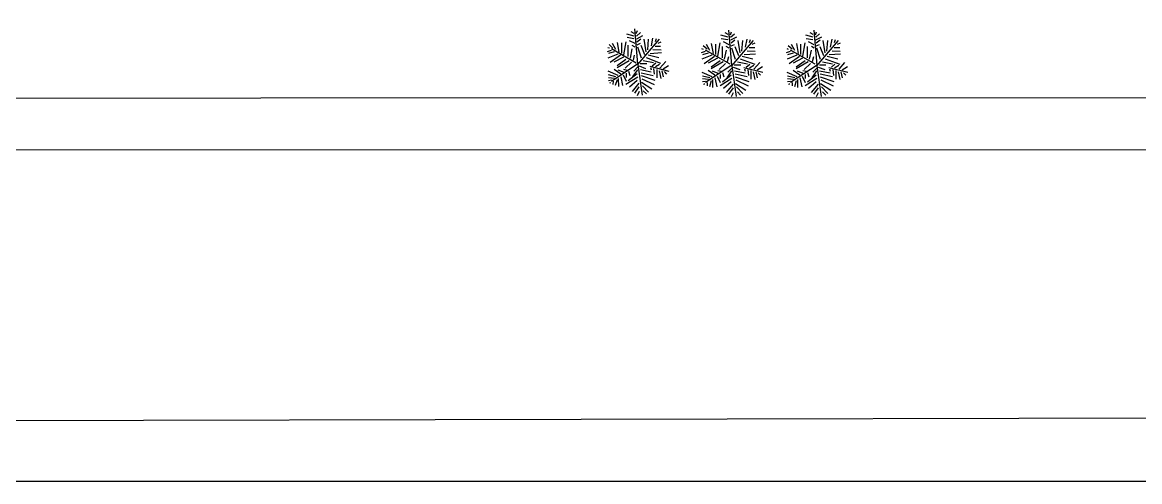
# Model space of a CAD drawing. Header units: millimetres. Extents: x -17017 to 2697, y 1903 to 18260.
# Drawn here: x -16985.79 to -16968.52, y 18205.27 to 18212.37 of the extents above; entities that cross this region are included whole.
import ezdxf

# ---------------------------------------------------------------- set-up
doc = ezdxf.new("R2010")
doc.units = ezdxf.units.MM
doc.linetypes.add('0', pattern=[0])
for name, color, linetype in [('1', 7, 'Continuous'), ('55', 7, 'Continuous'), ('CAY', 94, 'Continuous')]:
    doc.layers.add(name, color=color, linetype=linetype)
doc.styles.add('ATT', font='romans.shx')

# ---------------------------------------------------------------- blocks, each defined once
blk = doc.blocks.new('12PPLT13')
at = {"color": 0, "linetype": 'ByBlock'}
for p, q in [((0.018, 0.032), (-0.372, 0.365)), ((-0.313, 0.348), (-0.334, 0.395)), ((-0.264, 0.301), (-0.264, 0.385)), ((-0.213, 0.267), (-0.209, 0.393)), ((-0.154, 0.223), (-0.166, 0.397)), ((-0.13, 0.192), (-0.091, 0.357)), ((-0.091, 0.16), (-0.004, 0.385)), ((0.072, 0.374), (-0.032, 0.463)), ((0.05, 0.305), (0.011, 0.37)), ((0.082, 0.423), (0.032, 0.506)), ((0.043, 0.216), (0.118, 0.512)), ((0.114, 0.402), (0.206, 0.423)), ((0.114, 0.362), (0.232, 0.388)), ((0.125, 0.441), (0.165, 0.477)), ((-0.269, 0.244), (-0.391, 0.267)), ((-0.34, 0.304), (-0.387, 0.319)), ((-0.209, 0.188), (-0.374, 0.2)), ((-0.044, 0.117), (-0.012, 0.275)), ((0.039, 0.256), (-0.007, 0.309)), ((0.064, 0.226), (0.1, 0.238)), ((0.078, 0.277), (0.167, 0.287)), ((0.092, 0.327), (0.224, 0.327)), ((0.095, 0.074), (0.13, 0.239)), ((0.145, 0.085), (0.185, 0.271)), ((0.189, 0.085), (0.26, 0.294)), ((0.236, 0.093), (0.327, 0.286)), ((0.292, 0.089), (0.393, 0.247)), ((0.346, 0.104), (0.445, 0.2)), ((0.007, 0.034), (-0.532, -0.012)), ((-0.461, 0.009), (-0.508, 0.027)), ((-0.421, 0.013), (-0.475, 0.073)), ((-0.38, 0.017), (-0.429, 0.11)), ((-0.335, 0.019), (-0.382, 0.08)), ((-0.181, 0.16), (-0.372, 0.13)), ((-0.289, 0.021), (-0.311, 0.073)), ((-0.134, 0.14), (-0.275, 0.084)), ((-0.079, 0.089), (-0.252, 0.031)), ((-0.006, 0.006), (-0.224, -0.376)), ((0.003, 0.07), (0.003, 0.172)), ((0.007, 0.034), (0.279, -0.377)), ((0.018, 0.032), (0.492, 0.097)), ((0.039, 0.054), (0.078, 0.153)), ((0.055, 0.031), (0.118, -0.029)), ((0.098, 0.026), (0.204, -0.048)), ((0.161, 0.022), (0.271, -0.115)), ((0.213, 0.031), (0.327, -0.151)), ((0.264, 0.022), (0.367, -0.096)), ((0.303, 0.05), (0.433, -0.057)), ((0.361, 0.05), (0.457, -0.021)), ((0.421, 0.117), (0.472, 0.168)), ((0.436, 0.054), (0.5, 0.022)), ((-0.464, -0.026), (-0.49, -0.07)), ((-0.421, -0.026), (-0.454, -0.137)), ((-0.382, -0.03), (-0.4, -0.134)), ((-0.306, -0.009), (-0.35, -0.098)), ((-0.13, -0.183), (-0.335, -0.147)), ((-0.106, -0.115), (-0.28, -0.115)), ((-0.252, -0.011), (-0.278, -0.054)), ((-0.083, -0.08), (-0.224, -0.053)), ((-0.048, -0.037), (-0.126, -0.017)), ((-0.059, -0.151), (0.039, -0.286)), ((-0.04, -0.104), (0.067, -0.289)), ((-0.019, -0.066), (0.075, -0.164)), ((0.109, -0.131), (0.095, -0.185)), ((0.12, -0.114), (0.189, -0.092)), ((0.153, -0.15), (0.217, -0.147)), ((0.178, -0.194), (0.275, -0.148)), ((-0.173, -0.254), (-0.323, -0.28)), ((-0.158, -0.214), (-0.316, -0.214)), ((-0.217, -0.308), (-0.308, -0.359)), ((-0.177, -0.333), (-0.151, -0.423)), ((-0.145, -0.277), (-0.083, -0.43)), ((-0.126, -0.237), (-0.012, -0.395)), ((-0.098, -0.19), (-0.02, -0.336)), ((0.165, -0.23), (0.092, -0.334)), ((0.139, -0.18), (0.104, -0.269)), ((0.189, -0.273), (0.121, -0.427)), ((0.206, -0.308), (0.178, -0.423)), ((0.206, -0.23), (0.342, -0.202)), ((0.232, -0.33), (0.222, -0.423)), ((0.232, -0.269), (0.356, -0.266)), ((0.253, -0.287), (0.342, -0.316)), ((-0.237, -0.352), (-0.292, -0.411)), ((-0.233, -0.408), (-0.241, -0.43)), ((-0.201, -0.38), (-0.181, -0.443)), ((0.261, -0.377), (0.267, -0.423)), ((0.275, -0.348), (0.328, -0.352)), ((0.293, -0.395), (0.311, -0.401))]:
    blk.add_line(p, q, dxfattribs=at)
at = {"color": 0, "linetype": 'ByBlock', "style": 'ATT'}
for tag, p, flags in [('ITEM', (-1, -3.25), 3), ('ROOM_NUMBER', (-1, -4.583), 1)]:
    blk.add_attdef(tag, p, '', height=1, dxfattribs=dict(at, flags=flags))

msp = doc.modelspace()

# ---------------------------------------------------------------- linework, layer by layer
at = {"layer": '1', "linetype": '0'}
msp.add_line((-17012.121, 18206.162), (-16956.464, 18206.285), dxfattribs=at)
at = {"layer": '1', "color": 7, "linetype": 'Continuous'}
for points in [[(-17013.482, 18211.19), (-16966.42, 18211.205)], [(-17013.482, 18210.39), (-16966.62, 18210.404)]]:
    msp.add_lwpolyline(points, dxfattribs=at)
at = {"layer": '55', "linetype": 'ByBlock'}
msp.add_lwpolyline([(-17017.435, 18260.274), (-16942.435, 18260.274), (-16942.435, 18205.274), (-17017.435, 18205.274)], close=True, dxfattribs=at)

# ---------------------------------------------------------------- block references
at = {"layer": 'CAY', "rotation": 270}
for p in [(-16976.309, 18211.732), (-16974.855, 18211.714), (-16973.54, 18211.714)]:
    msp.add_blockref('12PPLT13', p, dxfattribs=at)

doc.saveas('drawing.dxf')
